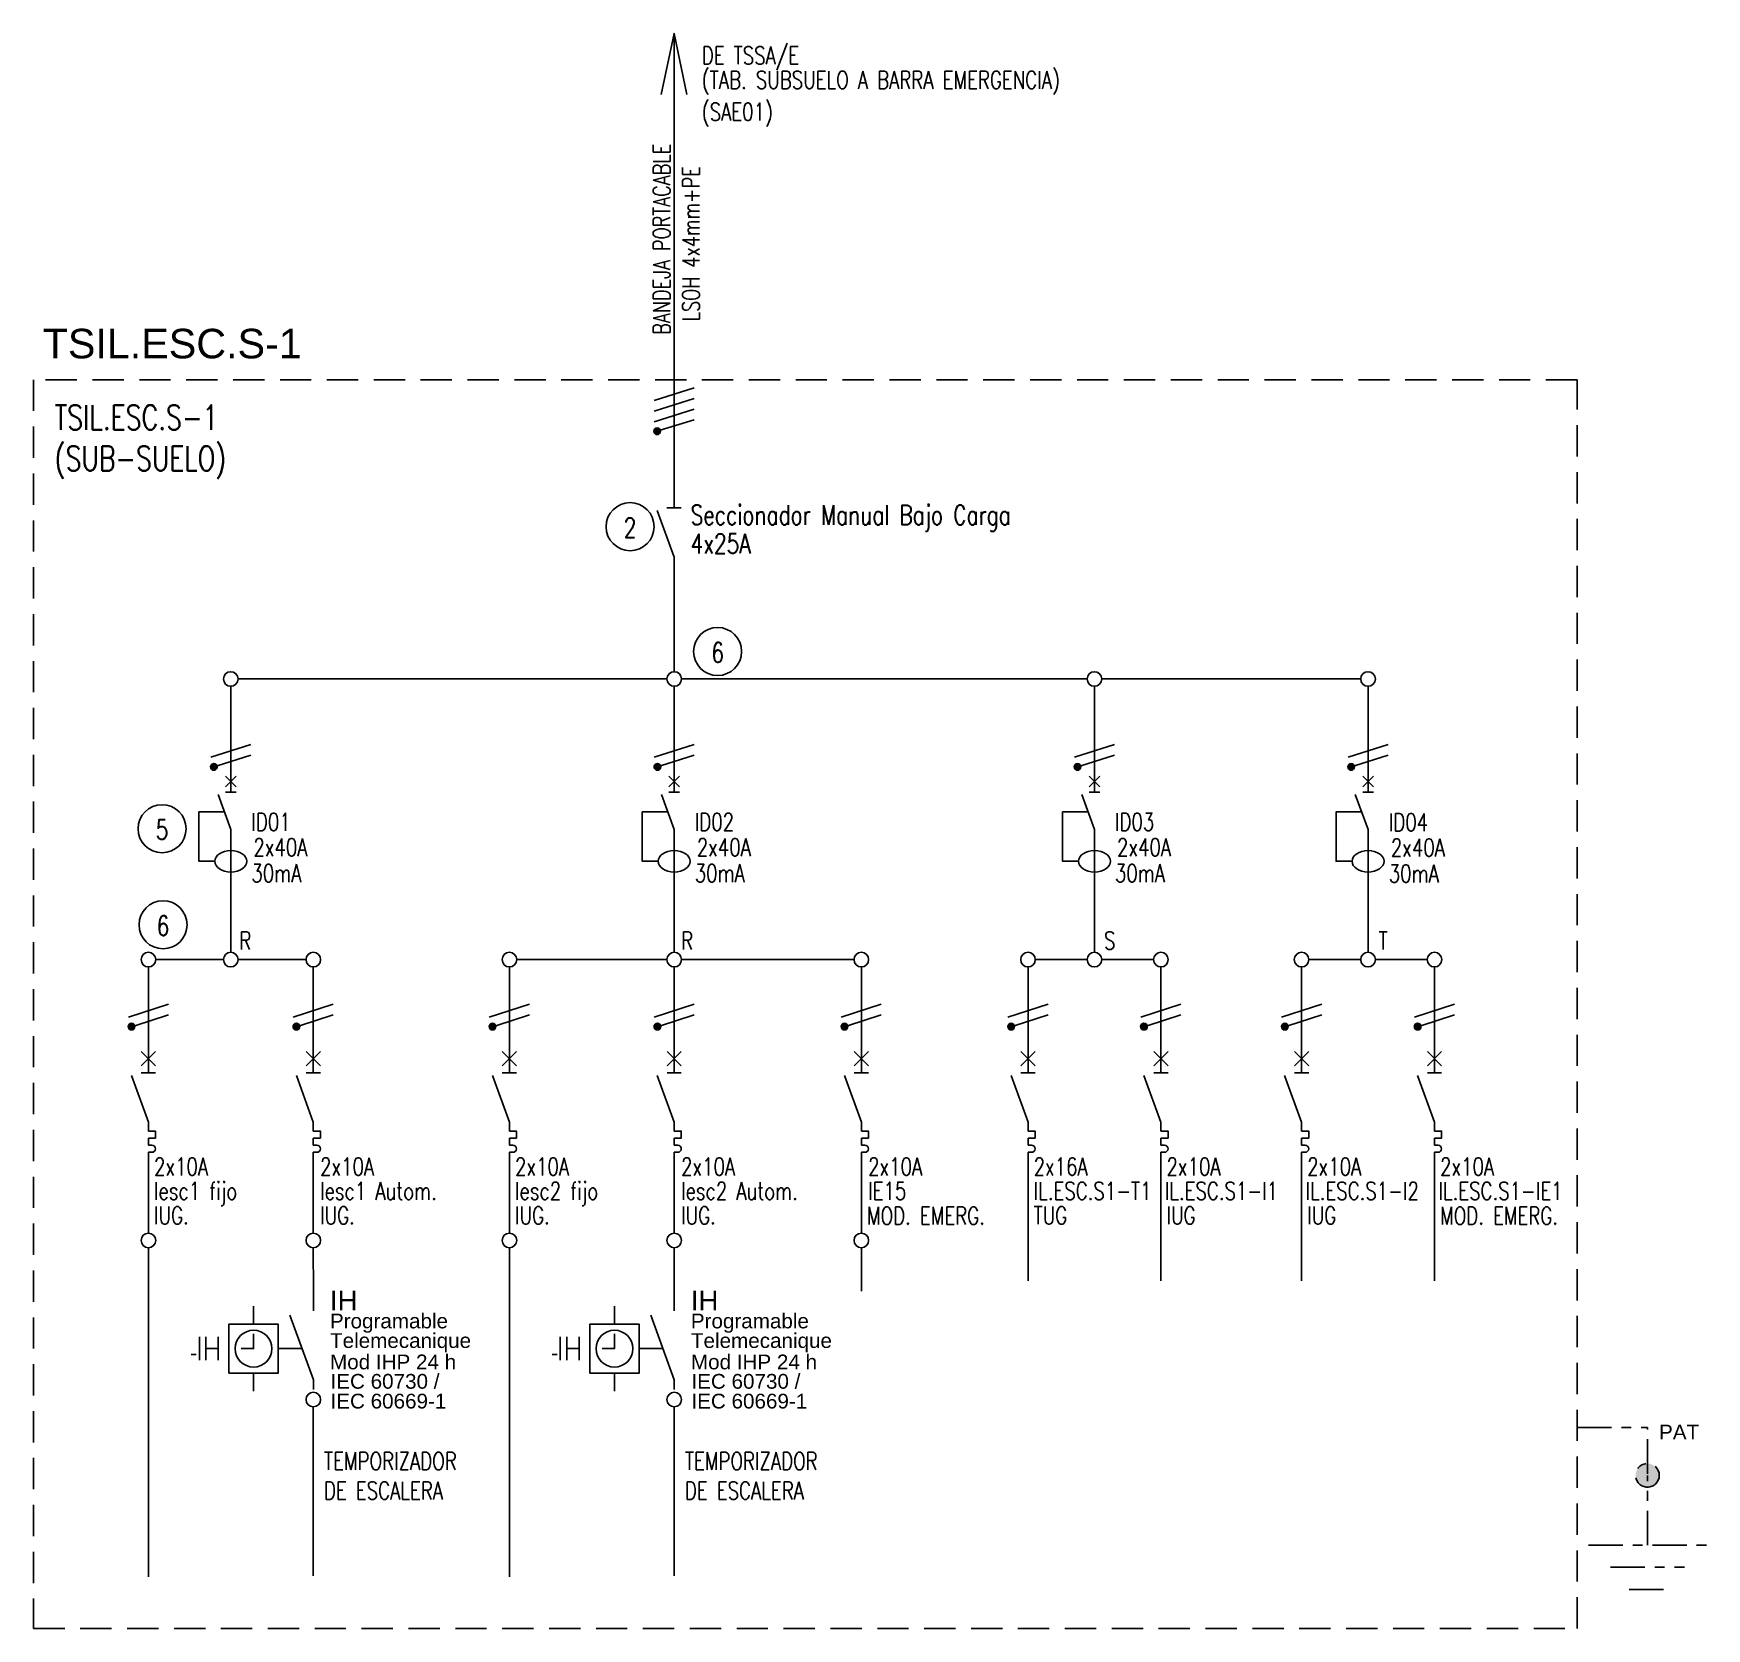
# Model space of a CAD drawing. Extents: x 3578.3 to 3595.3, y 1310.8 to 1327.
import ezdxf
from ezdxf.enums import TextEntityAlignment as Align

# ---------------------------------------------------------------- set-up
doc = ezdxf.new("R2010")
doc.units = 0
doc.linetypes.add('OCJ-ESQUEMAS UNIFILARES-CORREGIDOS IDO-REV.br$0$DASHED', pattern=[19.05, 12.7, -6.35])
doc.linetypes.add('OCJ-ESQUEMAS UNIFILARES-CORREGIDOS IDO-REV.br$0$EJE_5', pattern=[7.1, 5, -1, 0.1, -1])
for name, color, linetype in [('OCJ-ESQUEMAS UNIFILARES-CORREGIDOS IDO-REV.br$0$00-IE-CABLES', 10, 'Continuous'), ('OCJ-ESQUEMAS UNIFILARES-CORREGIDOS IDO-REV.br$0$01-ELE-APARATOS', 170, 'Continuous'), ('OCJ-ESQUEMAS UNIFILARES-CORREGIDOS IDO-REV.br$0$ELECTRIC', 4, 'Continuous'), ('OCJ-ESQUEMAS UNIFILARES-CORREGIDOS IDO-REV.br$0$PAT', 80, 'Continuous'), ('OCJ-ESQUEMAS UNIFILARES-CORREGIDOS IDO-REV.br$0$TEXTO', 7, 'Continuous')]:
    doc.layers.add(name, color=color, linetype=linetype)
doc.styles.add('OCJ-ESQUEMAS UNIFILARES-CORREGIDOS IDO-REV.br$0$ARIAL', font='Arial.ttf', dxfattribs={"height": 0.2})
doc.styles.add('OCJ-ESQUEMAS UNIFILARES-CORREGIDOS IDO-REV.br$0$Electricidad', font='ROMANS.SHX', dxfattribs={"width": 0.75, "height": 0.175})

# ---------------------------------------------------------------- blocks, each defined once
blk = doc.blocks.new('OCJ-ESQUEMAS UNIFILARES-CORREGIDOS IDO-REV.br$0$Unif-Interruptor-Term')
for p, q in [((0, -1.013), (0.045, -1.013)), ((0, -1.103), (0.045, -1.103))]:
    blk.add_line(p, q)
for points in [[(0, 0.267), (0, -0.093)], [(-0.09, 0.177), (0.09, -0.003)], [(-0.09, -0.003), (0.09, 0.177)], [(0, -0.72), (-0.215, -0.128)], [(-0.09, -0.093), (0.09, -0.093)], [(0, -0.833), (0, -0.72)], [(0, -0.923), (0.09, -0.923), (0.09, -0.833), (0, -0.833)], [(0, -1.013), (0, -0.923)], [(0, -1.215), (0, -1.103)]]:
    blk.add_lwpolyline(points)
blk.add_arc((0.045, -1.058), 0.045, 270, 90)
blk = doc.blocks.new('OCJ-ESQUEMAS UNIFILARES-CORREGIDOS IDO-REV.br$0$Unif-Interruptor-Dif')
for points in [[(-0.068, 0.11), (0.068, -0.025)], [(-0.068, -0.025), (0.068, 0.11)], [(0, 0.177), (0, -0.093)], [(0, -0.565), (-0.162, -0.121)], [(-0.068, -0.093), (0.068, -0.093)], [(-0.081, -0.343), (-0.405, -0.343), (-0.405, -0.97), (-0.202, -0.97)], [(0, -1.308), (0, -0.565)]]:
    blk.add_lwpolyline(points)
blk.add_ellipse((0, -0.97), major_axis=(0.203, 0), ratio=0.670814)
blk = doc.blocks.new('OCJ-ESQUEMAS UNIFILARES-CORREGIDOS IDO-REV.br$0$IH')
at = {"layer": 'OCJ-ESQUEMAS UNIFILARES-CORREGIDOS IDO-REV.br$0$01-ELE-APARATOS'}
for p, q in [((-0.608, 0.665), (-0.608, 0.847)), ((-1.158, 0.297), (-1.158, 0.534)), ((-1.092, 0.297), (-1.092, 0.534)), ((-0.967, 0.297), (-0.967, 0.534)), ((-1.191, 0.357), (-1.242, 0.357)), ((-0.967, 0.415), (-1.092, 0.415)), ((-0.115, 0.415), (-0.358, 0.415)), ((-0.608, -0.017), (-0.608, 0.165))]:
    blk.add_line(p, q, dxfattribs=at)
for points in [[(0, 0.999), (0, 0.799)], [(0, 0), (0, 0.099), (-0.239, 0.756)], [(-0.734, 0.415), (-0.608, 0.415), (-0.608, 0.565)]]:
    blk.add_lwpolyline(points, dxfattribs=at)
blk.add_lwpolyline([(-0.858, 0.165), (-0.358, 0.165), (-0.358, 0.665), (-0.858, 0.665)], close=True, dxfattribs=at)
blk.add_circle((-0.608, 0.415), 0.187, dxfattribs=at)
blk = doc.blocks.new('OCJ-ESQUEMAS UNIFILARES-CORREGIDOS IDO-REV.br$0$A$C7AFF483F')
for points in [[(0, 0.88), (0, 0.592)], [(0, 0.09), (-0.172, 0.564)], [(-0.072, 0.592), (0.072, 0.592)], [(0, 0), (0, 0.09)]]:
    blk.add_lwpolyline(points)

msp = doc.modelspace()

# ---------------------------------------------------------------- hatches: boundary and pattern name
at = {"layer": 'OCJ-ESQUEMAS UNIFILARES-CORREGIDOS IDO-REV.br$0$00-IE-CABLES'}
for points in [[(3584.604, 1322.904, 1), (3584.658, 1322.943, 1)], [(3580.102, 1319.494, 1), (3580.156, 1319.534, 1)], [(3584.606, 1319.494, 1), (3584.66, 1319.534, 1)], [(3588.874, 1319.494, 1), (3588.929, 1319.534, 1)], [(3591.654, 1319.494, 1), (3591.708, 1319.534, 1)], [(3579.264, 1316.856, 1), (3579.319, 1316.896, 1)], [(3580.939, 1316.856, 1), (3580.994, 1316.896, 1)], [(3582.931, 1316.856, 1), (3582.986, 1316.896, 1)], [(3584.606, 1316.856, 1), (3584.66, 1316.896, 1)], [(3586.506, 1316.856, 1), (3586.561, 1316.896, 1)], [(3588.199, 1316.856, 1), (3588.254, 1316.896, 1)], [(3589.549, 1316.856, 1), (3589.604, 1316.896, 1)], [(3590.979, 1316.856, 1), (3591.033, 1316.896, 1)], [(3592.329, 1316.856, 1), (3592.383, 1316.896, 1)]]:
    msp.add_hatch(color=256, dxfattribs=at).paths.add_polyline_path(points)
at = {"layer": 'OCJ-ESQUEMAS UNIFILARES-CORREGIDOS IDO-REV.br$0$PAT', "linetype": 'OCJ-ESQUEMAS UNIFILARES-CORREGIDOS IDO-REV.br$0$EJE_5', "ltscale": 0.07}
h = msp.add_hatch(color=256, dxfattribs=at)
h.paths.add_polyline_path([(3594.81, 1312.318), (3594.57, 1312.318, -1)])
h.paths.add_polyline_path([(3594.57, 1312.318), (3594.69, 1312.318), (3594.69, 1312.198, -0.414214)])
h.paths.add_polyline_path([(3594.69, 1312.318), (3594.81, 1312.318, -0.414214), (3594.69, 1312.198)])

# ---------------------------------------------------------------- linework, layer by layer
at = {"layer": 'OCJ-ESQUEMAS UNIFILARES-CORREGIDOS IDO-REV.br$0$00-IE-CABLES'}
for p, q in [((3584.802, 1322.29), (3584.802, 1326.965)), ((3584.802, 1320.482), (3584.802, 1321.554)), ((3580.375, 1320.408), (3584.73, 1320.408)), ((3584.878, 1320.408), (3588.998, 1320.408)), ((3589.147, 1320.408), (3591.778, 1320.408)), ((3580.3, 1319.332), (3580.3, 1320.334)), ((3584.804, 1319.332), (3584.804, 1320.334)), ((3589.073, 1319.332), (3589.073, 1320.334)), ((3591.852, 1319.332), (3591.852, 1320.334)), ((3580.3, 1317.632), (3580.3, 1318.433)), ((3584.804, 1317.632), (3584.804, 1318.433)), ((3589.073, 1317.632), (3589.073, 1318.433)), ((3591.852, 1317.632), (3591.852, 1318.433)), ((3579.463, 1316.482), (3579.463, 1317.483)), ((3579.537, 1317.557), (3580.226, 1317.557)), ((3580.375, 1317.557), (3581.064, 1317.557)), ((3581.138, 1316.482), (3581.138, 1317.483)), ((3583.13, 1316.482), (3583.13, 1317.483)), ((3583.204, 1317.557), (3584.73, 1317.557)), ((3584.804, 1316.482), (3584.804, 1317.483)), ((3584.878, 1317.557), (3586.631, 1317.557)), ((3586.705, 1316.482), (3586.705, 1317.483)), ((3588.398, 1316.482), (3588.398, 1317.483)), ((3588.998, 1317.557), (3588.472, 1317.557)), ((3589.147, 1317.557), (3589.673, 1317.557)), ((3589.748, 1316.482), (3589.748, 1317.483)), ((3591.177, 1316.482), (3591.177, 1317.483)), ((3591.778, 1317.557), (3591.251, 1317.557)), ((3591.926, 1317.557), (3592.453, 1317.557)), ((3592.527, 1316.482), (3592.527, 1317.483)), ((3579.463, 1314.781), (3579.463, 1315.583)), ((3581.138, 1314.781), (3581.138, 1315.583)), ((3583.13, 1314.781), (3583.13, 1315.583)), ((3584.804, 1314.781), (3584.804, 1315.583)), ((3586.705, 1314.781), (3586.705, 1315.583)), ((3588.398, 1314.295), (3588.398, 1315.583)), ((3589.748, 1314.295), (3589.748, 1315.583)), ((3591.177, 1314.295), (3591.177, 1315.583)), ((3592.527, 1314.295), (3592.527, 1315.583)), ((3579.464, 1311.286), (3579.463, 1314.629)), ((3581.139, 1314.188), (3581.138, 1314.629)), ((3583.131, 1311.286), (3583.13, 1314.629)), ((3584.805, 1314.188), (3584.804, 1314.629)), ((3586.706, 1314.188), (3586.705, 1314.629)), ((3581.138, 1313.014), (3581.138, 1311.296)), ((3584.804, 1313.014), (3584.804, 1311.296))]:
    msp.add_line(p, q, dxfattribs=at)
for points in [[(3584.671, 1326.347), (3584.802, 1326.965), (3584.933, 1326.347)], [(3584.599, 1323.237), (3585.006, 1323.366)], [(3584.599, 1323.129), (3585.006, 1323.258)], [(3584.599, 1323.021), (3585.006, 1323.15)], [(3584.663, 1322.934), (3585.006, 1323.042)], [(3580.097, 1319.612), (3580.504, 1319.741)], [(3584.601, 1319.612), (3585.008, 1319.741)], [(3588.869, 1319.612), (3589.276, 1319.741)], [(3591.649, 1319.612), (3592.056, 1319.741)], [(3580.161, 1319.524), (3580.504, 1319.633)], [(3584.665, 1319.524), (3585.008, 1319.633)], [(3588.933, 1319.524), (3589.276, 1319.633)], [(3591.713, 1319.524), (3592.056, 1319.633)], [(3579.26, 1316.974), (3579.667, 1317.103)], [(3579.324, 1316.886), (3579.667, 1316.995)], [(3580.934, 1316.974), (3581.341, 1317.103)], [(3580.999, 1316.886), (3581.341, 1316.995)], [(3582.926, 1316.974), (3583.333, 1317.103)], [(3582.991, 1316.886), (3583.333, 1316.995)], [(3584.601, 1316.974), (3585.008, 1317.103)], [(3584.665, 1316.886), (3585.008, 1316.995)], [(3586.501, 1316.974), (3586.908, 1317.103)], [(3586.565, 1316.886), (3586.908, 1316.995)], [(3588.194, 1316.974), (3588.601, 1317.103)], [(3588.258, 1316.886), (3588.601, 1316.995)], [(3589.544, 1316.974), (3589.951, 1317.103)], [(3589.608, 1316.886), (3589.951, 1316.995)], [(3590.974, 1316.974), (3591.381, 1317.103)], [(3591.038, 1316.886), (3591.381, 1316.995)], [(3592.324, 1316.974), (3592.731, 1317.103)], [(3592.388, 1316.886), (3592.731, 1316.995)]]:
    msp.add_lwpolyline(points, dxfattribs=at)
for centre, radius in [((3584.631, 1322.924), 0.0338), ((3580.3, 1320.408), 0.0741), ((3584.804, 1320.408), 0.0741), ((3589.073, 1320.408), 0.0741), ((3591.852, 1320.408), 0.0741), ((3580.129, 1319.514), 0.0338), ((3584.633, 1319.514), 0.0338), ((3588.901, 1319.514), 0.0338), ((3591.681, 1319.514), 0.0338), ((3579.463, 1317.557), 0.0741), ((3579.463, 1317.557), 0.0741), ((3580.3, 1317.557), 0.0741), ((3581.138, 1317.557), 0.0741), ((3583.13, 1317.557), 0.0741), ((3583.13, 1317.557), 0.0741), ((3584.804, 1317.557), 0.0741), ((3586.705, 1317.557), 0.0741), ((3588.398, 1317.557), 0.0741), ((3589.073, 1317.557), 0.0741), ((3589.748, 1317.557), 0.0741), ((3591.177, 1317.557), 0.0741), ((3591.852, 1317.557), 0.0741), ((3591.852, 1317.557), 0.0741), ((3592.527, 1317.557), 0.0741), ((3579.292, 1316.876), 0.0338), ((3580.966, 1316.876), 0.0338), ((3582.958, 1316.876), 0.0338), ((3584.633, 1316.876), 0.0338), ((3586.533, 1316.876), 0.0338), ((3588.226, 1316.876), 0.0338), ((3589.576, 1316.876), 0.0338), ((3591.006, 1316.876), 0.0338), ((3592.356, 1316.876), 0.0338), ((3579.463, 1314.704), 0.0741), ((3581.138, 1314.704), 0.0741), ((3583.13, 1314.704), 0.0741), ((3584.804, 1314.704), 0.0741), ((3586.705, 1314.704), 0.0741), ((3581.138, 1313.088), 0.0741), ((3584.804, 1313.088), 0.0741)]:
    msp.add_circle(centre, radius, dxfattribs=at)
at = {"layer": 'OCJ-ESQUEMAS UNIFILARES-CORREGIDOS IDO-REV.br$0$ELECTRIC', "linetype": 'OCJ-ESQUEMAS UNIFILARES-CORREGIDOS IDO-REV.br$0$DASHED', "ltscale": 0.025}
msp.add_lwpolyline([(3578.295, 1310.762), (3593.976, 1310.762), (3593.976, 1323.448), (3578.295, 1323.448)], close=True, dxfattribs=at)
at = {"layer": 'OCJ-ESQUEMAS UNIFILARES-CORREGIDOS IDO-REV.br$0$PAT', "linetype": 'OCJ-ESQUEMAS UNIFILARES-CORREGIDOS IDO-REV.br$0$EJE_5', "ltscale": 0.07}
for p, q in [((3593.976, 1312.805), (3594.69, 1312.805)), ((3594.69, 1312.334), (3594.69, 1312.805)), ((3594.69, 1311.609), (3594.69, 1312.318)), ((3594.09, 1311.609), (3595.29, 1311.609)), ((3594.315, 1311.384), (3595.065, 1311.384)), ((3594.503, 1311.159), (3594.878, 1311.159))]:
    msp.add_line(p, q, dxfattribs=at)
msp.add_circle((3594.69, 1312.318), 0.12, dxfattribs=at)
msp.add_circle((3594.69, 1312.318), 0.12, dxfattribs=at)
at = {"layer": 'OCJ-ESQUEMAS UNIFILARES-CORREGIDOS IDO-REV.br$0$TEXTO'}
for centre in [(3584.356, 1321.955), (3585.245, 1320.687), (3579.602, 1318.887), (3579.612, 1317.911)]:
    msp.add_circle(centre, 0.244, dxfattribs=at)

# ---------------------------------------------------------------- block references
at = {"layer": 'OCJ-ESQUEMAS UNIFILARES-CORREGIDOS IDO-REV.br$0$01-ELE-APARATOS'}
for name, p in [('OCJ-ESQUEMAS UNIFILARES-CORREGIDOS IDO-REV.br$0$A$C7AFF483F', (3584.802, 1321.554)), ('OCJ-ESQUEMAS UNIFILARES-CORREGIDOS IDO-REV.br$0$IH', (3581.139, 1313.19)), ('OCJ-ESQUEMAS UNIFILARES-CORREGIDOS IDO-REV.br$0$IH', (3584.805, 1313.19))]:
    msp.add_blockref(name, p, dxfattribs=at)
at = {"layer": 'OCJ-ESQUEMAS UNIFILARES-CORREGIDOS IDO-REV.br$0$01-ELE-APARATOS', "xscale": 0.7999999999999546, "yscale": 0.7999999999999546, "zscale": 0.7999999999999546}
for name, p in [('OCJ-ESQUEMAS UNIFILARES-CORREGIDOS IDO-REV.br$0$Unif-Interruptor-Dif', (3580.3, 1319.332)), ('OCJ-ESQUEMAS UNIFILARES-CORREGIDOS IDO-REV.br$0$Unif-Interruptor-Dif', (3584.804, 1319.332)), ('OCJ-ESQUEMAS UNIFILARES-CORREGIDOS IDO-REV.br$0$Unif-Interruptor-Dif', (3589.073, 1319.332)), ('OCJ-ESQUEMAS UNIFILARES-CORREGIDOS IDO-REV.br$0$Unif-Interruptor-Dif', (3591.852, 1319.332)), ('OCJ-ESQUEMAS UNIFILARES-CORREGIDOS IDO-REV.br$0$Unif-Interruptor-Term', (3579.463, 1316.482)), ('OCJ-ESQUEMAS UNIFILARES-CORREGIDOS IDO-REV.br$0$Unif-Interruptor-Term', (3581.138, 1316.482)), ('OCJ-ESQUEMAS UNIFILARES-CORREGIDOS IDO-REV.br$0$Unif-Interruptor-Term', (3583.13, 1316.482)), ('OCJ-ESQUEMAS UNIFILARES-CORREGIDOS IDO-REV.br$0$Unif-Interruptor-Term', (3584.804, 1316.482)), ('OCJ-ESQUEMAS UNIFILARES-CORREGIDOS IDO-REV.br$0$Unif-Interruptor-Term', (3586.705, 1316.482)), ('OCJ-ESQUEMAS UNIFILARES-CORREGIDOS IDO-REV.br$0$Unif-Interruptor-Term', (3588.398, 1316.482)), ('OCJ-ESQUEMAS UNIFILARES-CORREGIDOS IDO-REV.br$0$Unif-Interruptor-Term', (3589.748, 1316.482)), ('OCJ-ESQUEMAS UNIFILARES-CORREGIDOS IDO-REV.br$0$Unif-Interruptor-Term', (3591.177, 1316.482)), ('OCJ-ESQUEMAS UNIFILARES-CORREGIDOS IDO-REV.br$0$Unif-Interruptor-Term', (3592.527, 1316.482))]:
    msp.add_blockref(name, p, dxfattribs=at)

# ---------------------------------------------------------------- texts
at = {"layer": 'OCJ-ESQUEMAS UNIFILARES-CORREGIDOS IDO-REV.br$0$TEXTO', "style": 'OCJ-ESQUEMAS UNIFILARES-CORREGIDOS IDO-REV.br$0$Electricidad', "width": 0.75}
for s, height, p in [('DE TSSA/E', 0.18, (3585.084, 1326.652)), ('(TAB. SUBSUELO A BARRA EMERGENCIA)', 0.18, (3585.084, 1326.404)), ('(SAE01)', 0.18, (3585.084, 1326.08)), ('TSIL.ESC.S-1', 0.25, (3578.51, 1322.94)), ('(SUB-SUELO)', 0.25, (3578.51, 1322.524)), ('2', 0.2, (3584.292, 1321.845)), ('Seccionador Manual Bajo Carga', 0.2, (3584.97, 1321.974)), ('4x25A', 0.2, (3584.97, 1321.683)), ('6', 0.2, (3585.181, 1320.577)), ('ID01', 0.18, (3580.509, 1318.866)), ('ID02', 0.18, (3585.013, 1318.866)), ('ID03', 0.18, (3589.281, 1318.866)), ('ID04', 0.18, (3592.063, 1318.862)), ('5', 0.2, (3579.538, 1318.777)), ('2x40A', 0.18, (3580.53, 1318.609)), ('2x40A', 0.18, (3585.034, 1318.609)), ('2x40A', 0.18, (3589.302, 1318.609)), ('2x40A', 0.18, (3592.084, 1318.605)), ('30mA', 0.18, (3580.509, 1318.345)), ('30mA', 0.18, (3585.013, 1318.345)), ('30mA', 0.18, (3589.281, 1318.345)), ('30mA', 0.18, (3592.063, 1318.341)), ('6', 0.2, (3579.548, 1317.801)), ('R', 0.18, (3580.387, 1317.66)), ('R', 0.18, (3584.874, 1317.66)), ('S', 0.18, (3589.17, 1317.66)), ('T', 0.18, (3591.96, 1317.66)), ('2x10A', 0.18, (3579.52, 1315.365)), ('2x10A', 0.18, (3581.207, 1315.365)), ('2x10A', 0.18, (3583.187, 1315.365)), ('2x10A', 0.18, (3584.874, 1315.365)), ('2x10A', 0.18, (3586.774, 1315.365)), ('2x16A', 0.18, (3588.455, 1315.365)), ('2x10A', 0.18, (3589.805, 1315.365)), ('2x10A', 0.18, (3591.234, 1315.365)), ('2x10A', 0.18, (3592.584, 1315.365)), ('Iesc1 fijo', 0.18, (3579.52, 1315.117)), ('Iesc1 Autom.', 0.18, (3581.207, 1315.117)), ('Iesc2 fijo', 0.18, (3583.187, 1315.117)), ('Iesc2 Autom.', 0.18, (3584.874, 1315.117)), ('IE15', 0.18, (3586.774, 1315.117)), ('IL.ESC.S1-T1 ', 0.18, (3588.455, 1315.117)), ('IL.ESC.S1-I1 ', 0.18, (3589.787, 1315.117)), ('IL.ESC.S1-I2 ', 0.18, (3591.217, 1315.117)), ('IL.ESC.S1-IE1 ', 0.18, (3592.567, 1315.117)), ('IUG.', 0.18, (3579.52, 1314.869)), ('IUG.', 0.18, (3581.207, 1314.869)), ('IUG.', 0.18, (3583.187, 1314.869)), ('IUG.', 0.18, (3584.874, 1314.869)), ('MOD. EMERG.', 0.18, (3586.762, 1314.865)), ('TUG', 0.18, (3588.455, 1314.869)), ('IUG', 0.18, (3589.805, 1314.869)), ('IUG', 0.18, (3591.234, 1314.869)), ('MOD. EMERG.', 0.18, (3592.584, 1314.865))]:
    msp.add_text(s, height=height, dxfattribs=at).set_placement(p)
for s, p in [('BANDEJA PORTACABLE', (3584.764, 1324.875)), ('LSOH 4x4mm+PE', (3585.062, 1324.828))]:
    msp.add_text(s, height=0.175, rotation=90, dxfattribs=at).set_placement(p, align=Align.CENTER)
at = {"layer": 'OCJ-ESQUEMAS UNIFILARES-CORREGIDOS IDO-REV.br$0$TEXTO', "style": 'OCJ-ESQUEMAS UNIFILARES-CORREGIDOS IDO-REV.br$0$ARIAL'}
for s, height, p in [('TSIL.ESC.S-1', 0.3, (3578.389, 1323.665)), ('IH', 0.2, (3581.307, 1313.994)), ('IH', 0.2, (3584.973, 1313.994)), ('Programable', 0.15, (3581.307, 1313.811)), ('Programable', 0.15, (3584.973, 1313.811)), ('Telemecanique', 0.15, (3581.308, 1313.612)), ('Telemecanique', 0.15, (3584.974, 1313.612)), ('Mod IHP 24 h', 0.15, (3581.308, 1313.395)), ('Mod IHP 24 h', 0.15, (3584.974, 1313.395)), ('IEC 60730 /', 0.15, (3581.313, 1313.198)), ('IEC 60730 /', 0.15, (3584.979, 1313.198)), ('IEC 60669-1', 0.15, (3581.313, 1312.997)), ('IEC 60669-1', 0.15, (3584.979, 1312.997)), ('PAT', 0.15, (3594.808, 1312.683))]:
    msp.add_text(s, height=height, dxfattribs=at).set_placement(p)
at = {"layer": 'OCJ-ESQUEMAS UNIFILARES-CORREGIDOS IDO-REV.br$0$TEXTO', "char_height": 0.18, "attachment_point": 1, "style": 'OCJ-ESQUEMAS UNIFILARES-CORREGIDOS IDO-REV.br$0$Electricidad'}
for insert in [(3581.247, 1312.553), (3584.913, 1312.553)]:
    msp.add_mtext_dynamic_manual_height_columns('TEMPORIZADOR DE ESCALERA', width=1.75067, gutter_width=12.5, heights=[0], dxfattribs=dict(at, insert=insert))

doc.saveas('drawing.dxf')
